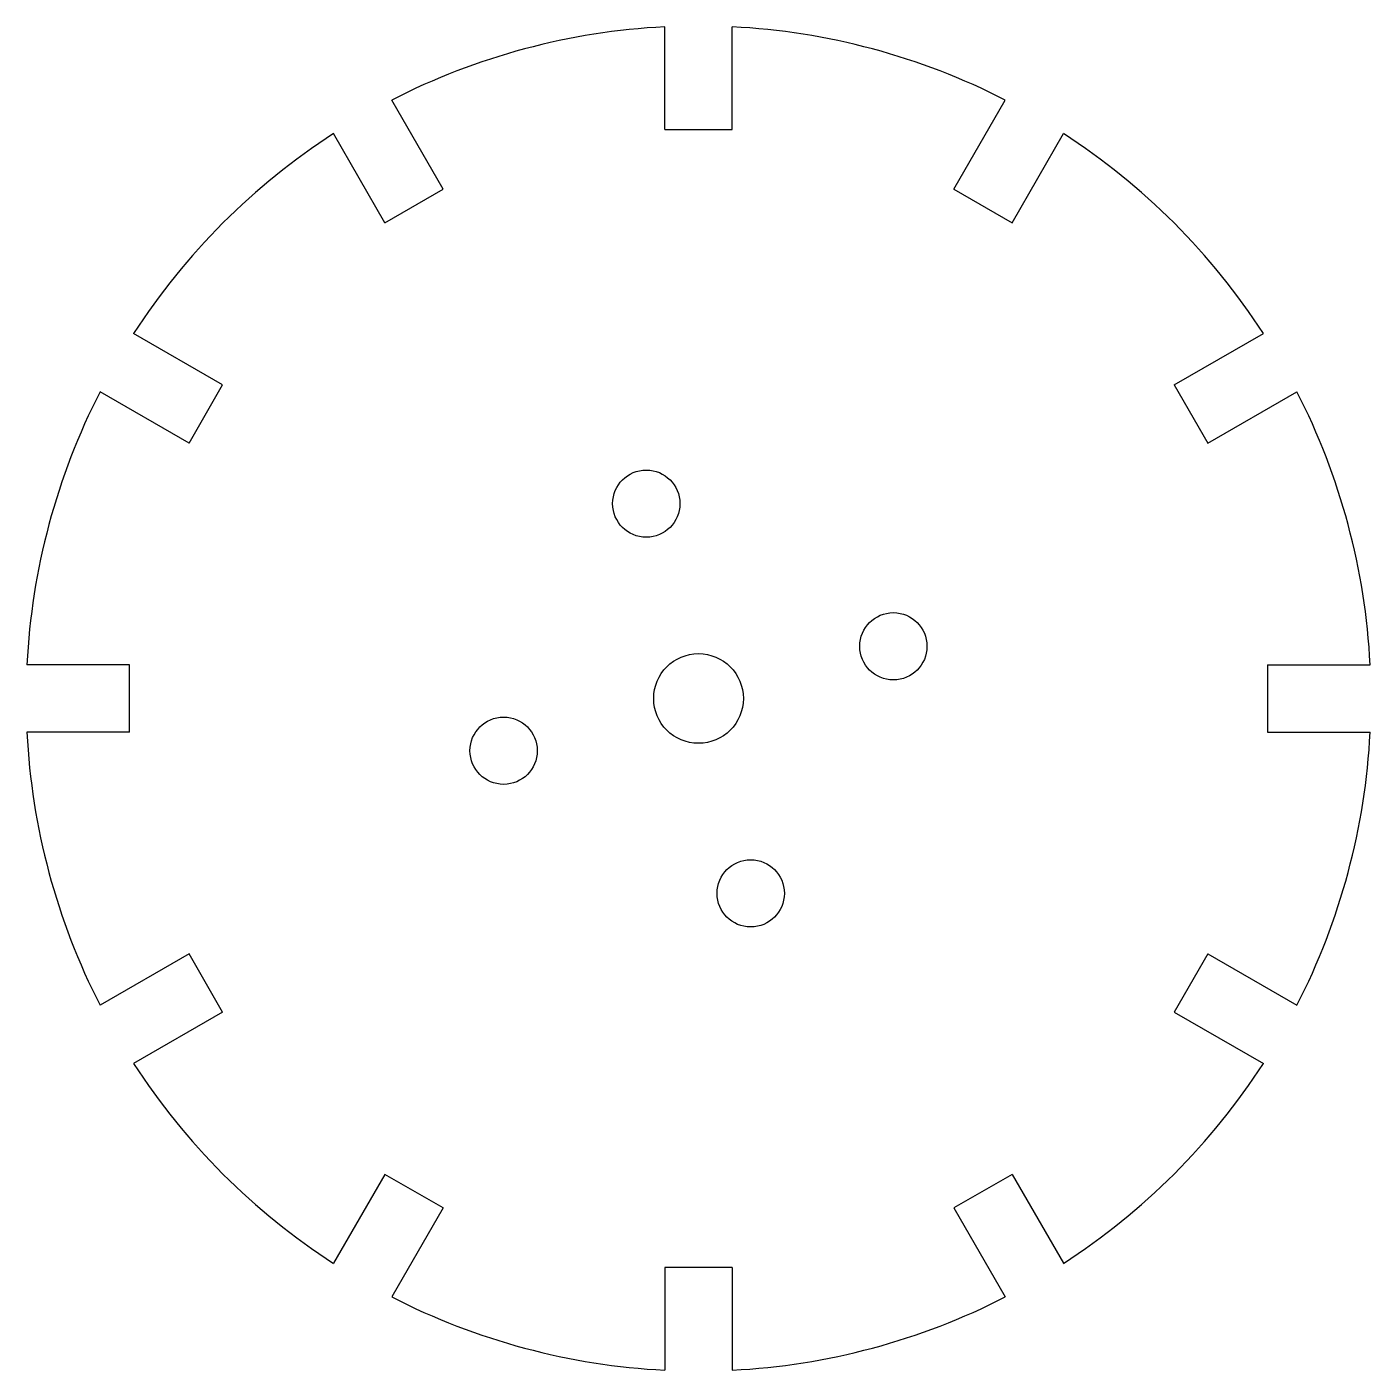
# Model space of a CAD drawing. Header units: millimetres. Extents: x 17.2 to 77.2, y 232.4 to 292.3.
import ezdxf

# ---------------------------------------------------------------- set-up
doc = ezdxf.new("R2010")
doc.units = ezdxf.units.MM
doc.layers.add('Default', color=7, linetype='Continuous')

msp = doc.modelspace()

# ---------------------------------------------------------------- linework, layer by layer
at = {"layer": 'Default', "color": 7, "linetype": 'Continuous'}
for p, q in [((45.694, 287.725), (45.694, 292.31)), ((48.694, 287.725), (48.694, 292.31)), ((35.804, 285.075), (33.512, 289.046)), ((58.583, 285.075), (60.876, 289.046)), ((45.694, 287.725), (48.694, 287.725)), ((33.206, 283.575), (30.913, 287.546)), ((61.181, 283.575), (63.474, 287.546)), ((33.206, 283.575), (35.804, 285.075)), ((58.583, 285.075), (61.181, 283.575)), ((25.966, 276.336), (21.995, 278.628)), ((68.421, 276.336), (72.392, 278.628)), ((24.466, 273.738), (25.966, 276.336)), ((68.421, 276.336), (69.921, 273.738)), ((24.466, 273.738), (20.495, 276.03)), ((69.921, 273.738), (73.892, 276.03)), ((21.816, 263.848), (17.231, 263.848)), ((21.816, 260.848), (21.816, 263.848)), ((72.571, 263.848), (72.571, 260.848)), ((72.571, 263.848), (77.156, 263.848)), ((21.816, 260.848), (17.231, 260.848)), ((72.571, 260.848), (77.156, 260.848)), ((24.466, 250.958), (20.495, 248.666)), ((25.966, 248.36), (24.466, 250.958)), ((69.921, 250.958), (68.421, 248.36)), ((69.921, 250.958), (73.892, 248.666)), ((25.966, 248.36), (21.995, 246.068)), ((68.421, 248.36), (72.392, 246.068)), ((33.206, 241.12), (30.913, 237.15)), ((35.804, 239.62), (33.206, 241.12)), ((61.181, 241.12), (58.583, 239.62)), ((61.181, 241.12), (63.474, 237.15)), ((35.804, 239.62), (33.512, 235.65)), ((58.583, 239.62), (60.876, 235.65)), ((45.694, 236.97), (45.694, 232.385)), ((48.694, 236.97), (45.694, 236.97)), ((48.694, 236.97), (48.694, 232.385))]:
    msp.add_line(p, q, dxfattribs=at)
for centre, radius in [((44.864, 271.041), 1.5), ((55.887, 264.677), 1.5), ((47.194, 262.348), 2), ((47.194, 262.348), 2), ((38.5, 260.018), 1.5), ((49.523, 253.655), 1.5)]:
    msp.add_circle(centre, radius, dxfattribs=at)
for start, end in [(92.86598, 117.13402), (62.86598, 87.13402), (122.86598, 147.13402), (32.86598, 57.13402), (152.86598, 177.13402), (2.86598, 27.13402), (182.86598, 207.13402), (332.86598, 357.13402), (212.86598, 237.13402), (302.86598, 327.13402), (242.86598, 267.13402), (272.86598, 297.13402)]:
    msp.add_arc((47.194, 262.348), 30, start, end, dxfattribs=at)

doc.saveas('drawing.dxf')
